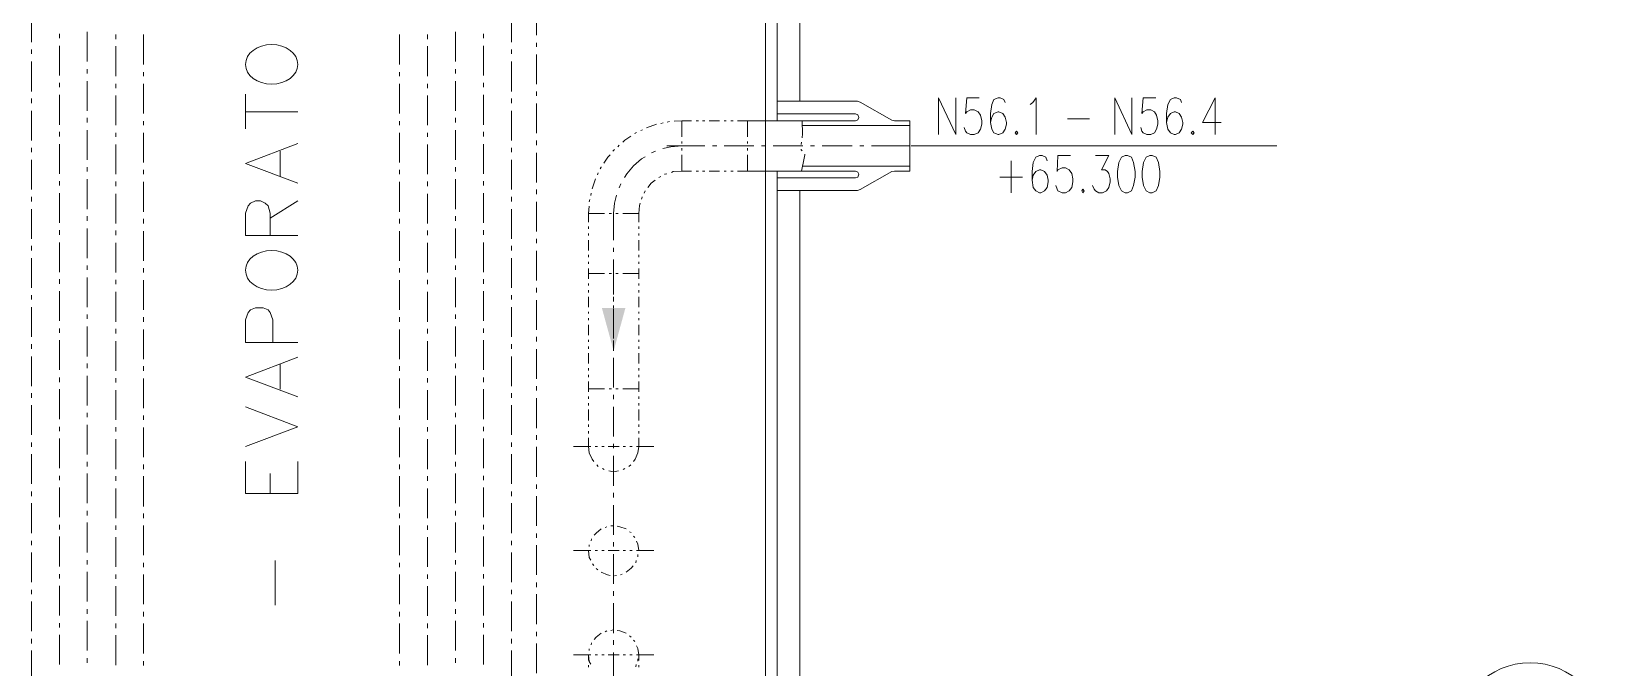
# Model space of a CAD drawing. Header units: millimetres. Extents: x 0 to 588, y 0 to 874.
# Drawn here: x 255.4 to 329.3, y 451.2 to 481.1 of the extents above; entities that cross this region are included whole.
import ezdxf

# ---------------------------------------------------------------- set-up
doc = ezdxf.new("R2010")
doc.units = ezdxf.units.MM
doc.layers.get('0').update_dxf_attribs({"lineweight": 18})

msp = doc.modelspace()

# ---------------------------------------------------------------- hatches: boundary and pattern name
msp.add_hatch(color=0).paths.add_polyline_path([(282.723, 466.09), (282.173, 468.101), (283.274, 468.101)], flags=0)

# ---------------------------------------------------------------- linework, layer by layer
at = {"color": 0, "lineweight": 0}
for points in [[(289.856, 96.16), (289.856, 761.323)], [(290.407, 488.527), (290.407, 476.906)], [(291.465, 487.595), (291.465, 477.816)], [(255.376, 481.986), (255.376, 480.589)], [(277.918, 481.986), (277.918, 480.589)], [(279.104, 480.928), (279.104, 482.325)], [(258, 481.076), (258, 479.679)], [(275.294, 481.076), (275.294, 479.679)], [(256.688, 480.991), (256.688, 480.78)], [(256.688, 480.42), (256.688, 479.023)], [(259.334, 480.949), (259.334, 480.737)], [(259.334, 480.399), (259.334, 479.002)], [(260.646, 480.949), (260.646, 479.552)], [(272.669, 480.949), (272.669, 479.552)], [(273.981, 480.949), (273.981, 480.737)], [(273.981, 480.399), (273.981, 479.002)], [(276.606, 480.991), (276.606, 480.78)], [(276.606, 480.42), (276.606, 479.023)], [(279.104, 480.377), (279.104, 480.568)], [(255.376, 480.25), (255.376, 480.039)], [(255.376, 479.679), (255.376, 478.282)], [(277.918, 480.25), (277.918, 480.039)], [(277.918, 479.679), (277.918, 478.282)], [(279.104, 478.621), (279.104, 480.018)], [(258, 479.319), (258, 479.129)], [(260.646, 479.192), (260.646, 479.002)], [(272.669, 479.192), (272.669, 479.002)], [(275.294, 479.319), (275.294, 479.129)], [(256.688, 478.684), (256.688, 478.473)], [(256.688, 478.113), (256.688, 476.716)], [(258, 478.769), (258, 477.372)], [(259.334, 478.642), (259.334, 478.43)], [(259.334, 478.091), (259.334, 476.695)], [(260.646, 478.642), (260.646, 477.245)], [(265.43, 476.525), (265.43, 478.155)], [(272.669, 478.642), (272.669, 477.245)], [(273.981, 478.642), (273.981, 478.43)], [(273.981, 478.091), (273.981, 476.695)], [(275.294, 478.769), (275.294, 477.372)], [(276.606, 478.684), (276.606, 478.473)], [(276.606, 478.113), (276.606, 476.716)], [(279.104, 478.07), (279.104, 478.282)], [(255.376, 477.943), (255.376, 477.732)], [(255.376, 477.372), (255.376, 475.975)], [(277.918, 477.943), (277.918, 477.732)], [(277.918, 477.372), (277.918, 475.975)], [(279.104, 476.313), (279.104, 477.711)], [(290.407, 477.816), (294.174, 477.816)], [(294.301, 477.774), (294.174, 477.816)], [(294.301, 477.774), (295.783, 476.927)], [(297.984, 476.25), (297.984, 477.986), (298.789, 476.25), (298.789, 477.986)], [(299.889, 477.986), (299.318, 477.986), (299.254, 477.245), (299.318, 477.329), (299.487, 477.414), (299.656, 477.414), (299.847, 477.329), (299.953, 477.16), (300.016, 476.906), (300.016, 476.737), (299.953, 476.504), (299.847, 476.335), (299.656, 476.25), (299.487, 476.25), (299.318, 476.335), (299.254, 476.419), (299.191, 476.589)], [(301.117, 477.753), (301.053, 477.901), (300.884, 477.986), (300.778, 477.986), (300.588, 477.901), (300.482, 477.668), (300.418, 477.245), (300.418, 476.822), (300.482, 476.504), (300.588, 476.335), (300.778, 476.25), (300.821, 476.25), (301.011, 476.335), (301.117, 476.504), (301.18, 476.737), (301.18, 476.822), (301.117, 477.075), (301.011, 477.245), (300.821, 477.329), (300.778, 477.329), (300.588, 477.245), (300.482, 477.075), (300.418, 476.822)], [(302.281, 477.668), (302.408, 477.753), (302.577, 477.986), (302.577, 476.25)], [(306.26, 476.25), (306.26, 477.986), (307.065, 476.25), (307.065, 477.986)], [(308.187, 477.986), (307.594, 477.986), (307.531, 477.245), (307.594, 477.329), (307.763, 477.414), (307.954, 477.414), (308.123, 477.329), (308.229, 477.16), (308.293, 476.906), (308.293, 476.737), (308.229, 476.504), (308.123, 476.335), (307.954, 476.25), (307.763, 476.25), (307.594, 476.335), (307.531, 476.419), (307.488, 476.589)], [(309.393, 477.753), (309.351, 477.901), (309.16, 477.986), (309.055, 477.986), (308.885, 477.901), (308.758, 477.668), (308.695, 477.245), (308.695, 476.822), (308.758, 476.504), (308.885, 476.335), (309.055, 476.25), (309.118, 476.25), (309.287, 476.335), (309.393, 476.504), (309.457, 476.737), (309.457, 476.822), (309.393, 477.075), (309.287, 477.245), (309.118, 477.329), (309.055, 477.329), (308.885, 477.245), (308.758, 477.075), (308.695, 476.822)], [(310.981, 477.986), (310.388, 476.822), (311.256, 476.822)], [(310.981, 477.986), (310.981, 476.25)], [(258, 477.033), (258, 476.822)], [(260.646, 476.885), (260.646, 476.695)], [(265.43, 477.329), (267.885, 477.329)], [(272.669, 476.885), (272.669, 476.695)], [(275.294, 477.033), (275.294, 476.822)], [(284.734, 476.737), (284.268, 476.567)], [(285.051, 476.8), (284.946, 476.779)], [(285.348, 476.864), (285.242, 476.843)], [(285.919, 476.906), (285.56, 476.885)], [(285.919, 476.906), (286.385, 476.906)], [(285.919, 476.906), (285.919, 476.144)], [(286.597, 476.906), (286.702, 476.906)], [(286.893, 476.906), (286.999, 476.906)], [(287.211, 476.906), (287.697, 476.906)], [(287.909, 476.906), (288.015, 476.906)], [(288.226, 476.906), (288.332, 476.906)], [(288.544, 476.906), (289.01, 476.906)], [(289.01, 476.906), (289.01, 476.144)], [(289.01, 476.906), (294.09, 476.906)], [(290.407, 477.224), (294.09, 477.224)], [(291.571, 476.906), (291.592, 476.292), (291.571, 476.102)], [(291.571, 476.673), (296.63, 476.673)], [(294.09, 476.906), (294.195, 476.949), (294.238, 477.054), (294.195, 477.181), (294.09, 477.224)], [(295.783, 476.927), (295.91, 476.906)], [(295.91, 476.906), (296.63, 476.906)], [(296.63, 476.906), (296.63, 474.536)], [(304.038, 476.991), (305.075, 476.991)], [(256.688, 476.377), (256.688, 476.165)], [(258, 476.462), (258, 475.065)], [(259.334, 476.335), (259.334, 476.144)], [(260.646, 476.335), (260.646, 474.938)], [(272.669, 476.335), (272.669, 474.938)], [(273.981, 476.335), (273.981, 476.144)], [(275.294, 476.462), (275.294, 475.065)], [(276.606, 476.377), (276.606, 476.165)], [(279.104, 475.763), (279.104, 475.975)], [(283.527, 476.187), (283.252, 475.996), (283.147, 475.89)], [(283.803, 476.356), (283.739, 476.313), (283.718, 476.292)], [(284.078, 476.483), (283.993, 476.44)], [(285.919, 475.933), (285.919, 475.827)], [(289.01, 475.933), (289.01, 475.827)], [(291.55, 475.89), (291.529, 475.784)], [(255.376, 475.636), (255.376, 475.425)], [(256.688, 475.805), (256.688, 474.409)], [(259.334, 475.784), (259.334, 474.387)], [(267.885, 473.964), (265.43, 474.895), (267.885, 475.827)], [(267.06, 474.303), (267.06, 475.467)], [(273.981, 475.784), (273.981, 474.387)], [(276.606, 475.805), (276.606, 474.409)], [(277.918, 475.636), (277.918, 475.425)], [(279.104, 474.006), (279.104, 475.403)], [(282.554, 475.298), (282.448, 475.192), (282.257, 474.916)], [(282.765, 475.551), (282.681, 475.467)], [(282.977, 475.763), (282.914, 475.678)], [(284.205, 475.213), (284.036, 475.107), (283.654, 474.789), (283.337, 474.409), (283.231, 474.239)], [(284.692, 475.467), (284.501, 475.403)], [(285.919, 475.721), (285.411, 475.678), (285.03, 475.594)], [(285.221, 475.721), (286.999, 475.721)], [(285.919, 475.615), (285.919, 475.509)], [(285.919, 475.298), (285.919, 474.536)], [(287.359, 475.721), (287.57, 475.721)], [(287.909, 475.721), (289.306, 475.721)], [(289.01, 475.615), (289.01, 475.509)], [(289.01, 475.298), (289.01, 474.536)], [(289.666, 475.721), (289.877, 475.721)], [(290.216, 475.721), (291.613, 475.721)], [(291.529, 475.573), (291.529, 475.53), (291.571, 475.488)], [(291.698, 475.34), (291.698, 475.298), (291.677, 475.149), (291.55, 474.536)], [(291.973, 475.721), (292.163, 475.721)], [(292.523, 475.721), (293.92, 475.721)], [(294.28, 475.721), (294.471, 475.721)], [(294.83, 475.721), (296.63, 475.721)], [(296.693, 475.721), (313.88, 475.721)], [(303.086, 475.022), (303.022, 475.192), (302.853, 475.276), (302.726, 475.276), (302.556, 475.192), (302.429, 474.938), (302.387, 474.514), (302.387, 474.112), (302.429, 473.774), (302.556, 473.604), (302.726, 473.519), (302.789, 473.519), (302.959, 473.604), (303.086, 473.774), (303.128, 474.027), (303.128, 474.112), (303.086, 474.345), (302.959, 474.514), (302.789, 474.599), (302.726, 474.599), (302.556, 474.514), (302.429, 474.345), (302.387, 474.112)], [(304.186, 475.276), (303.594, 475.276), (303.551, 474.514), (303.594, 474.599), (303.784, 474.684), (303.953, 474.684), (304.123, 474.599), (304.25, 474.43), (304.292, 474.176), (304.292, 474.027), (304.25, 473.774), (304.123, 473.604), (303.953, 473.519), (303.784, 473.519), (303.594, 473.604), (303.551, 473.689), (303.488, 473.858)], [(305.35, 475.276), (305.985, 475.276), (305.647, 474.599), (305.816, 474.599), (305.922, 474.514), (305.985, 474.43), (306.049, 474.176), (306.049, 474.027), (305.985, 473.774), (305.88, 473.604), (305.689, 473.519), (305.52, 473.519), (305.35, 473.604), (305.287, 473.689), (305.223, 473.858)], [(255.376, 475.065), (255.376, 473.668)], [(258, 474.726), (258, 474.514)], [(260.646, 474.599), (260.646, 474.387)], [(272.669, 474.599), (272.669, 474.387)], [(275.294, 474.726), (275.294, 474.514)], [(277.918, 475.065), (277.918, 473.668)], [(282.003, 474.451), (281.961, 474.366)], [(282.152, 474.726), (282.13, 474.726), (282.088, 474.641)], [(285.221, 474.409), (285.136, 474.387), (285.115, 474.387)], [(285.919, 474.536), (285.517, 474.514), (285.433, 474.472)], [(285.919, 474.536), (286.385, 474.536)], [(286.597, 474.536), (286.702, 474.536)], [(286.893, 474.536), (286.999, 474.536)], [(287.211, 474.536), (287.697, 474.536)], [(287.909, 474.536), (288.015, 474.536)], [(288.226, 474.536), (288.332, 474.536)], [(288.544, 474.536), (289.01, 474.536)], [(289.01, 474.536), (294.09, 474.536)], [(290.407, 474.536), (290.407, 329.544)], [(291.571, 474.768), (296.63, 474.768)], [(294.09, 474.218), (294.195, 474.26), (294.238, 474.387), (294.195, 474.493), (294.09, 474.536)], [(294.301, 473.668), (295.783, 474.514)], [(295.91, 474.536), (295.783, 474.514)], [(295.91, 474.536), (296.63, 474.536)], [(301.392, 475.022), (301.392, 473.519)], [(256.688, 474.07), (256.688, 473.858)], [(258, 474.154), (258, 472.757)], [(259.334, 474.049), (259.334, 473.837)], [(260.646, 474.027), (260.646, 472.63)], [(272.669, 474.027), (272.669, 472.63)], [(273.981, 474.049), (273.981, 473.837)], [(275.294, 474.154), (275.294, 472.757)], [(276.606, 474.07), (276.606, 473.858)], [(279.104, 473.456), (279.104, 473.668)], [(281.877, 474.176), (281.707, 473.71)], [(283.062, 473.943), (282.977, 473.752)], [(284.671, 474.112), (284.48, 473.964), (284.332, 473.774)], [(284.946, 474.281), (284.84, 474.239)], [(290.407, 474.218), (294.09, 474.218)], [(294.174, 473.625), (294.301, 473.668)], [(300.863, 474.26), (301.921, 474.26)], [(255.376, 473.329), (255.376, 473.117)], [(256.688, 473.498), (256.688, 472.101)], [(259.334, 473.477), (259.334, 472.08)], [(267.885, 471.509), (265.43, 471.509), (265.43, 472.567), (265.557, 472.906), (265.663, 473.033), (265.896, 473.139), (266.128, 473.139), (266.361, 473.033), (266.488, 472.906), (266.594, 472.567), (266.594, 471.509)], [(266.594, 472.334), (267.885, 473.139)], [(273.981, 473.477), (273.981, 472.08)], [(276.606, 473.498), (276.606, 472.101)], [(277.918, 473.329), (277.918, 473.117)], [(279.104, 471.699), (279.104, 473.096)], [(281.601, 473.202), (281.58, 473.096)], [(281.665, 473.498), (281.644, 473.392)], [(282.85, 473.414), (282.765, 473.033), (282.723, 472.546)], [(283.972, 473.033), (283.93, 472.927), (283.909, 472.546)], [(284.057, 473.329), (284.057, 473.308), (284.036, 473.223)], [(284.205, 473.604), (284.163, 473.498)], [(290.407, 473.625), (294.174, 473.625)], [(291.465, 473.625), (291.465, 390.758)], [(255.376, 472.757), (255.376, 471.361)], [(258, 472.419), (258, 472.207)], [(260.646, 472.292), (260.646, 472.08)], [(272.669, 472.292), (272.669, 472.08)], [(275.294, 472.419), (275.294, 472.207)], [(277.918, 472.757), (277.918, 471.361)], [(281.58, 472.885), (281.538, 472.546)], [(281.538, 472.144), (281.538, 472.546)], [(282.3, 472.546), (281.538, 472.546)], [(282.617, 472.546), (282.512, 472.546)], [(282.723, 472.546), (282.723, 471.297)], [(282.935, 472.546), (282.829, 472.546)], [(283.909, 472.546), (283.147, 472.546)], [(283.909, 472.144), (283.909, 472.546)], [(256.688, 471.763), (256.688, 471.551)], [(258, 471.847), (258, 470.45)], [(259.334, 471.741), (259.334, 471.53)], [(260.646, 471.72), (260.646, 470.323)], [(272.669, 471.72), (272.669, 470.323)], [(273.981, 471.741), (273.981, 471.53)], [(275.294, 471.847), (275.294, 470.45)], [(276.606, 471.763), (276.606, 471.551)], [(281.538, 471.826), (281.538, 471.932)], [(281.538, 471.509), (281.538, 471.615)], [(283.909, 471.826), (283.909, 471.932)], [(283.909, 471.509), (283.909, 471.615)], [(255.376, 471.022), (255.376, 470.81)], [(256.688, 471.191), (256.688, 469.794)], [(259.334, 471.17), (259.334, 469.773)], [(273.981, 471.17), (273.981, 469.773)], [(276.606, 471.191), (276.606, 469.794)], [(277.918, 471.022), (277.918, 470.81)], [(279.104, 471.149), (279.104, 471.361)], [(279.104, 469.392), (279.104, 470.789)], [(281.538, 470.81), (281.538, 471.297)], [(282.723, 470.937), (282.723, 470.747)], [(283.909, 470.81), (283.909, 471.297)], [(255.376, 470.45), (255.376, 469.053)], [(258, 470.112), (258, 469.9)], [(260.646, 469.985), (260.646, 469.773)], [(272.669, 469.985), (272.669, 469.773)], [(275.294, 470.112), (275.294, 469.9)], [(277.918, 470.45), (277.918, 469.053)], [(281.538, 470.493), (281.538, 470.599)], [(281.538, 470.175), (281.538, 470.281)], [(281.538, 469.477), (281.538, 469.964)], [(282.723, 470.387), (282.723, 468.99)], [(283.909, 470.493), (283.909, 470.599)], [(283.909, 470.175), (283.909, 470.281)], [(283.909, 469.477), (283.909, 469.964)], [(256.688, 469.455), (256.688, 469.244)], [(258, 469.54), (258, 468.143)], [(259.334, 469.434), (259.334, 469.223)], [(260.646, 469.413), (260.646, 468.016)], [(272.669, 469.413), (272.669, 468.016)], [(273.981, 469.434), (273.981, 469.223)], [(275.294, 469.54), (275.294, 468.143)], [(276.606, 469.455), (276.606, 469.244)], [(282.3, 469.731), (281.538, 469.731)], [(281.538, 469.159), (281.538, 469.265)], [(282.617, 469.731), (282.512, 469.731)], [(282.723, 469.223), (282.723, 468.736)], [(282.935, 469.731), (282.829, 469.731)], [(283.909, 469.731), (283.147, 469.731)], [(283.909, 469.159), (283.909, 469.265)], [(255.376, 468.715), (255.376, 468.503)], [(256.688, 468.905), (256.688, 467.508)], [(259.334, 468.863), (259.334, 467.466)], [(273.981, 468.863), (273.981, 467.466)], [(276.606, 468.905), (276.606, 467.508)], [(277.918, 468.715), (277.918, 468.503)], [(279.104, 468.842), (279.104, 469.053)], [(279.104, 467.085), (279.104, 468.482)], [(281.538, 468.842), (281.538, 468.947)], [(281.538, 468.143), (281.538, 468.63)], [(282.723, 468.63), (282.723, 468.44)], [(282.723, 468.524), (282.723, 468.418)], [(283.909, 468.842), (283.909, 468.947)], [(283.909, 468.143), (283.909, 468.63)], [(255.376, 468.143), (255.376, 466.746)], [(258, 467.805), (258, 467.593)], [(267.885, 466.492), (265.43, 466.492), (265.43, 467.55), (265.557, 467.889), (265.663, 468.016), (265.896, 468.122), (266.255, 468.122), (266.488, 468.016), (266.594, 467.889), (266.721, 467.55), (266.721, 466.492)], [(275.294, 467.805), (275.294, 467.593)], [(277.918, 468.143), (277.918, 466.746)], [(281.538, 467.847), (281.538, 467.932)], [(282.723, 468.228), (282.723, 468.122)], [(282.723, 468.08), (282.723, 466.683)], [(282.723, 467.91), (282.723, 467.423)], [(283.909, 467.847), (283.909, 467.932)], [(256.688, 467.148), (256.688, 466.937)], [(258, 467.233), (258, 465.836)], [(259.334, 467.127), (259.334, 466.916)], [(260.646, 467.678), (260.646, 467.466)], [(260.646, 467.106), (260.646, 465.709)], [(272.669, 467.678), (272.669, 467.466)], [(272.669, 467.106), (272.669, 465.709)], [(273.981, 467.127), (273.981, 466.916)], [(275.294, 467.233), (275.294, 465.836)], [(276.606, 467.148), (276.606, 466.937)], [(281.538, 467.529), (281.538, 467.635)], [(281.538, 466.831), (281.538, 467.318)], [(282.723, 467.212), (282.723, 467.106)], [(283.909, 467.529), (283.909, 467.635)], [(283.909, 466.831), (283.909, 467.318)], [(255.376, 466.408), (255.376, 466.196)], [(256.688, 466.598), (256.688, 465.201)], [(259.334, 466.556), (259.334, 465.159)], [(273.981, 466.556), (273.981, 465.159)], [(276.606, 466.598), (276.606, 465.201)], [(277.918, 466.408), (277.918, 466.196)], [(279.104, 466.534), (279.104, 466.746)], [(281.538, 466.513), (281.538, 466.619)], [(281.538, 466.196), (281.538, 466.302)], [(282.723, 466.894), (282.723, 466.788)], [(282.723, 466.577), (282.723, 466.09)], [(282.723, 466.344), (282.723, 466.132)], [(283.909, 466.513), (283.909, 466.619)], [(283.909, 466.196), (283.909, 466.302)], [(255.376, 465.836), (255.376, 464.439)], [(267.885, 463.931), (265.43, 464.862), (267.885, 465.794)], [(277.918, 465.836), (277.918, 464.439)], [(279.104, 464.778), (279.104, 466.175)], [(281.538, 465.497), (281.538, 465.984)], [(282.723, 465.772), (282.723, 464.375)], [(283.909, 465.497), (283.909, 465.984)], [(256.688, 464.841), (256.688, 464.63)], [(258, 465.497), (258, 465.286)], [(258, 464.926), (258, 463.529)], [(259.334, 464.82), (259.334, 464.608)], [(260.646, 465.37), (260.646, 465.159)], [(260.646, 464.799), (260.646, 463.402)], [(267.06, 464.291), (267.06, 465.455)], [(272.669, 465.37), (272.669, 465.159)], [(272.669, 464.799), (272.669, 463.402)], [(273.981, 464.82), (273.981, 464.608)], [(275.294, 465.497), (275.294, 465.286)], [(275.294, 464.926), (275.294, 463.529)], [(276.606, 464.841), (276.606, 464.63)], [(281.538, 465.18), (281.538, 465.286)], [(281.538, 464.862), (281.538, 464.968)], [(283.909, 465.18), (283.909, 465.286)], [(283.909, 464.862), (283.909, 464.968)], [(255.376, 464.1), (255.376, 463.889)], [(256.688, 464.291), (256.688, 462.894)], [(259.334, 464.248), (259.334, 462.851)], [(273.981, 464.248), (273.981, 462.851)], [(276.606, 464.291), (276.606, 462.894)], [(277.918, 464.1), (277.918, 463.889)], [(279.104, 464.227), (279.104, 464.439)], [(281.538, 464.164), (281.538, 464.651)], [(281.538, 464.312), (282.3, 464.312)], [(282.512, 464.312), (282.617, 464.312)], [(282.829, 464.312), (282.935, 464.312)], [(283.147, 464.312), (283.909, 464.312)], [(283.909, 464.164), (283.909, 464.651)], [(255.376, 463.55), (255.376, 462.153)], [(265.43, 461.603), (267.885, 462.534), (265.43, 463.465)], [(277.918, 463.55), (277.918, 462.153)], [(279.104, 462.471), (279.104, 463.868)], [(281.538, 463.846), (281.538, 463.952)], [(281.538, 463.529), (281.538, 463.635)], [(281.538, 462.83), (281.538, 463.338)], [(282.723, 464.037), (282.723, 463.825)], [(282.723, 463.465), (282.723, 462.068)], [(283.909, 463.846), (283.909, 463.952)], [(283.909, 463.529), (283.909, 463.635)], [(283.909, 462.83), (283.909, 463.338)], [(258, 463.19), (258, 462.978)], [(258, 462.619), (258, 461.222)], [(260.646, 463.063), (260.646, 462.851)], [(272.669, 463.063), (272.669, 462.851)], [(275.294, 463.19), (275.294, 462.978)], [(275.294, 462.619), (275.294, 461.222)], [(281.538, 462.534), (281.538, 462.64)], [(283.909, 462.534), (283.909, 462.64)], [(256.688, 462.534), (256.688, 462.322)], [(256.688, 461.984), (256.688, 460.587)], [(259.334, 462.513), (259.334, 462.301)], [(259.334, 461.941), (259.334, 460.544)], [(260.646, 462.492), (260.646, 461.095)], [(272.669, 462.492), (272.669, 461.095)], [(273.981, 462.513), (273.981, 462.301)], [(273.981, 461.941), (273.981, 460.544)], [(276.606, 462.534), (276.606, 462.322)], [(276.606, 461.984), (276.606, 460.587)], [(279.104, 461.92), (279.104, 462.132)], [(281.538, 462.216), (281.538, 462.322)], [(281.538, 461.603), (281.538, 462.005)], [(283.909, 462.216), (283.909, 462.322)], [(283.909, 461.603), (283.909, 462.005)], [(255.376, 461.793), (255.376, 461.582)], [(255.376, 461.243), (255.376, 459.846)], [(277.918, 461.793), (277.918, 461.582)], [(277.918, 461.243), (277.918, 459.846)], [(279.104, 460.185), (279.104, 461.582)], [(280.839, 461.603), (281.644, 461.603)], [(281.538, 461.603), (281.58, 461.306), (281.707, 461.01), (281.792, 460.904)], [(281.855, 461.603), (281.961, 461.603)], [(282.173, 461.603), (282.279, 461.603)], [(282.469, 461.603), (282.977, 461.603)], [(282.723, 461.73), (282.723, 461.518)], [(282.723, 461.158), (282.723, 459.761)], [(283.168, 461.603), (283.274, 461.603)], [(283.485, 461.603), (283.591, 461.603)], [(283.654, 460.904), (283.739, 461.01), (283.866, 461.306), (283.909, 461.603)], [(283.803, 461.603), (284.607, 461.603)], [(258, 460.883), (258, 460.671)], [(260.646, 460.756), (260.646, 460.544)], [(267.885, 459.401), (265.43, 459.401), (265.43, 460.904)], [(267.885, 459.401), (267.885, 460.904)], [(272.669, 460.756), (272.669, 460.544)], [(275.294, 460.883), (275.294, 460.671)], [(281.94, 460.735), (282.003, 460.671)], [(282.194, 460.565), (282.279, 460.523)], [(282.49, 460.46), (282.723, 460.417), (282.956, 460.46)], [(283.168, 460.523), (283.252, 460.565)], [(283.443, 460.671), (283.527, 460.735)], [(256.688, 460.227), (256.688, 460.015)], [(256.688, 459.676), (256.688, 458.279)], [(258, 460.333), (258, 458.936)], [(259.334, 460.206), (259.334, 459.994)], [(259.334, 459.634), (259.334, 458.237)], [(260.646, 460.206), (260.646, 458.788)], [(266.594, 459.401), (266.594, 460.333)], [(272.669, 460.206), (272.669, 458.788)], [(273.981, 460.206), (273.981, 459.994)], [(273.981, 459.634), (273.981, 458.237)], [(275.294, 460.333), (275.294, 458.936)], [(276.606, 460.227), (276.606, 460.015)], [(276.606, 459.676), (276.606, 458.279)], [(279.104, 459.613), (279.104, 459.825)], [(255.376, 459.486), (255.376, 459.274)], [(255.376, 458.936), (255.376, 457.539)], [(277.918, 459.486), (277.918, 459.274)], [(277.918, 458.936), (277.918, 457.539)], [(279.104, 457.877), (279.104, 459.274)], [(282.723, 459.423), (282.723, 459.211)], [(258, 458.576), (258, 458.364)], [(260.646, 458.449), (260.646, 458.237)], [(272.669, 458.449), (272.669, 458.237)], [(275.294, 458.576), (275.294, 458.364)], [(282.723, 458.851), (282.723, 457.454)], [(256.688, 457.92), (256.688, 457.708)], [(258, 458.026), (258, 456.628)], [(259.334, 457.899), (259.334, 457.687)], [(260.646, 457.899), (260.646, 456.502)], [(272.669, 457.899), (272.669, 456.502)], [(273.981, 457.899), (273.981, 457.687)], [(275.294, 458.026), (275.294, 456.628)], [(276.606, 457.92), (276.606, 457.708)], [(279.104, 457.306), (279.104, 457.517)], [(282.13, 457.729), (281.898, 457.539), (281.813, 457.433)], [(282.406, 457.835), (282.321, 457.793)], [(282.702, 457.877), (282.596, 457.877)], [(283.316, 457.729), (283.019, 457.835), (282.892, 457.856)], [(283.549, 457.56), (283.464, 457.602)], [(255.376, 457.179), (255.376, 456.967)], [(256.688, 457.369), (256.688, 455.972)], [(259.334, 457.348), (259.334, 455.951)], [(273.981, 457.348), (273.981, 455.951)], [(276.606, 457.369), (276.606, 455.972)], [(277.918, 457.179), (277.918, 456.967)], [(279.104, 455.57), (279.104, 456.967)], [(280.839, 456.713), (281.644, 456.713)], [(281.538, 456.713), (281.58, 456.396), (281.644, 456.269)], [(281.58, 456.988), (281.58, 456.904)], [(281.686, 457.264), (281.665, 457.179)], [(281.855, 456.713), (281.961, 456.713)], [(282.173, 456.713), (282.279, 456.713)], [(282.469, 456.713), (282.977, 456.713)], [(282.723, 457.115), (282.723, 456.904)], [(283.168, 456.713), (283.274, 456.713)], [(283.485, 456.713), (283.591, 456.713)], [(283.718, 457.327), (283.654, 457.39)], [(283.909, 456.713), (283.866, 457.01), (283.803, 457.158)], [(283.803, 456.713), (284.607, 456.713)], [(283.909, 456.713), (283.93, 456.713)], [(255.376, 456.628), (255.376, 455.231)], [(258, 456.269), (258, 456.057)], [(260.646, 456.142), (260.646, 455.93)], [(266.827, 454.152), (266.827, 456.248)], [(272.669, 456.142), (272.669, 455.93)], [(275.294, 456.269), (275.294, 456.057)], [(277.918, 456.628), (277.918, 455.231)], [(281.728, 456.099), (281.792, 456.015)], [(282.723, 456.544), (282.723, 455.147)], [(283.316, 455.697), (283.549, 455.888), (283.633, 455.993)], [(283.76, 456.142), (283.781, 456.248)], [(283.866, 456.417), (283.866, 456.523)], [(256.688, 455.613), (256.688, 455.401)], [(258, 455.718), (258, 454.321)], [(259.334, 455.591), (259.334, 455.38)], [(260.646, 455.591), (260.646, 454.194)], [(272.669, 455.591), (272.669, 454.194)], [(273.981, 455.591), (273.981, 455.38)], [(275.294, 455.718), (275.294, 454.321)], [(276.606, 455.613), (276.606, 455.401)], [(279.104, 454.999), (279.104, 455.21)], [(281.898, 455.866), (281.982, 455.803)], [(282.13, 455.697), (282.427, 455.57), (282.554, 455.549)], [(282.765, 455.528), (282.85, 455.549)], [(283.041, 455.57), (283.125, 455.613)], [(255.376, 454.872), (255.376, 454.66)], [(256.688, 455.062), (256.688, 453.665)], [(259.334, 455.041), (259.334, 453.644)], [(273.981, 455.041), (273.981, 453.644)], [(276.606, 455.062), (276.606, 453.665)], [(277.918, 454.872), (277.918, 454.66)], [(279.104, 453.263), (279.104, 454.66)], [(282.723, 454.808), (282.723, 454.596)], [(255.376, 454.321), (255.376, 452.924)], [(258, 453.962), (258, 453.75)], [(260.646, 453.834), (260.646, 453.623)], [(272.669, 453.834), (272.669, 453.623)], [(275.294, 453.962), (275.294, 453.75)], [(277.918, 454.321), (277.918, 452.924)], [(282.723, 454.237), (282.723, 452.84)], [(256.688, 453.305), (256.688, 453.094)], [(258, 453.411), (258, 452.014)], [(259.334, 453.284), (259.334, 453.072)], [(260.646, 453.284), (260.646, 451.887)], [(272.669, 453.284), (272.669, 451.887)], [(273.981, 453.284), (273.981, 453.072)], [(275.294, 453.411), (275.294, 452.014)], [(276.606, 453.305), (276.606, 453.094)], [(282.702, 452.988), (282.596, 452.967)], [(283.316, 452.84), (283.019, 452.945), (282.892, 452.967)], [(255.376, 452.565), (255.376, 452.353)], [(256.688, 452.755), (256.688, 451.358)], [(259.334, 452.734), (259.334, 451.337)], [(273.981, 452.734), (273.981, 451.337)], [(276.606, 452.755), (276.606, 451.358)], [(277.918, 452.565), (277.918, 452.353)], [(279.104, 452.692), (279.104, 452.903)], [(279.104, 450.956), (279.104, 452.353)], [(281.686, 452.374), (281.665, 452.289)], [(282.13, 452.84), (281.898, 452.649), (281.813, 452.543)], [(282.406, 452.945), (282.321, 452.903)], [(282.723, 452.501), (282.723, 452.289)], [(283.549, 452.649), (283.464, 452.713)], [(283.718, 452.438), (283.654, 452.501)], [(283.909, 451.824), (283.866, 452.12), (283.803, 452.247)], [(255.376, 452.014), (255.376, 450.617)], [(258, 451.654), (258, 451.443)], [(260.646, 451.527), (260.646, 451.316)], [(272.669, 451.527), (272.669, 451.316)], [(275.294, 451.654), (275.294, 451.443)], [(277.918, 452.014), (277.918, 450.617)], [(280.839, 451.824), (281.644, 451.824)], [(281.538, 451.824), (281.538, 451.548)], [(281.538, 451.824), (281.58, 451.506), (281.644, 451.379)], [(281.58, 452.099), (281.58, 452.014)], [(281.855, 451.824), (281.961, 451.824)], [(282.173, 451.824), (282.279, 451.824)], [(282.469, 451.824), (282.977, 451.824)], [(282.723, 451.93), (282.723, 450.533)], [(283.168, 451.824), (283.274, 451.824)], [(283.485, 451.824), (283.591, 451.824)], [(283.803, 451.824), (284.607, 451.824)], [(283.866, 451.527), (283.866, 451.633)], [(283.909, 451.824), (283.909, 451.548)], [(283.909, 451.824), (283.93, 451.824)], [(281.538, 451.337), (281.538, 451.231)], [(283.76, 451.252), (283.781, 451.358)], [(283.909, 451.337), (283.909, 451.231)]]:
    msp.add_lwpolyline(points, dxfattribs=at)
for points in [[(301.646, 476.419), (301.583, 476.335), (301.646, 476.25), (301.71, 476.335)], [(309.922, 476.419), (309.859, 476.335), (309.922, 476.25), (309.986, 476.335)], [(306.747, 475.276), (306.578, 475.192), (306.451, 474.938), (306.387, 474.514), (306.387, 474.26), (306.451, 473.858), (306.578, 473.604), (306.747, 473.519), (306.853, 473.519), (307.044, 473.604), (307.149, 473.858), (307.213, 474.26), (307.213, 474.514), (307.149, 474.938), (307.044, 475.192), (306.853, 475.276)], [(307.911, 475.276), (307.742, 475.192), (307.615, 474.938), (307.552, 474.514), (307.552, 474.26), (307.615, 473.858), (307.742, 473.604), (307.911, 473.519), (308.017, 473.519), (308.208, 473.604), (308.314, 473.858), (308.377, 474.26), (308.377, 474.514), (308.314, 474.938), (308.208, 475.192), (308.017, 475.276)], [(304.758, 473.689), (304.715, 473.604), (304.758, 473.519), (304.821, 473.604)]]:
    msp.add_lwpolyline(points, close=True, dxfattribs=at)
msp.add_circle((325.776, 447.95), 3.493, dxfattribs=at)
for centre in [(266.658, 479.552), (266.658, 469.879)]:
    msp.add_ellipse(centre, major_axis=(1.228, 0), ratio=0.758621, dxfattribs=at)

doc.saveas('drawing.dxf')
